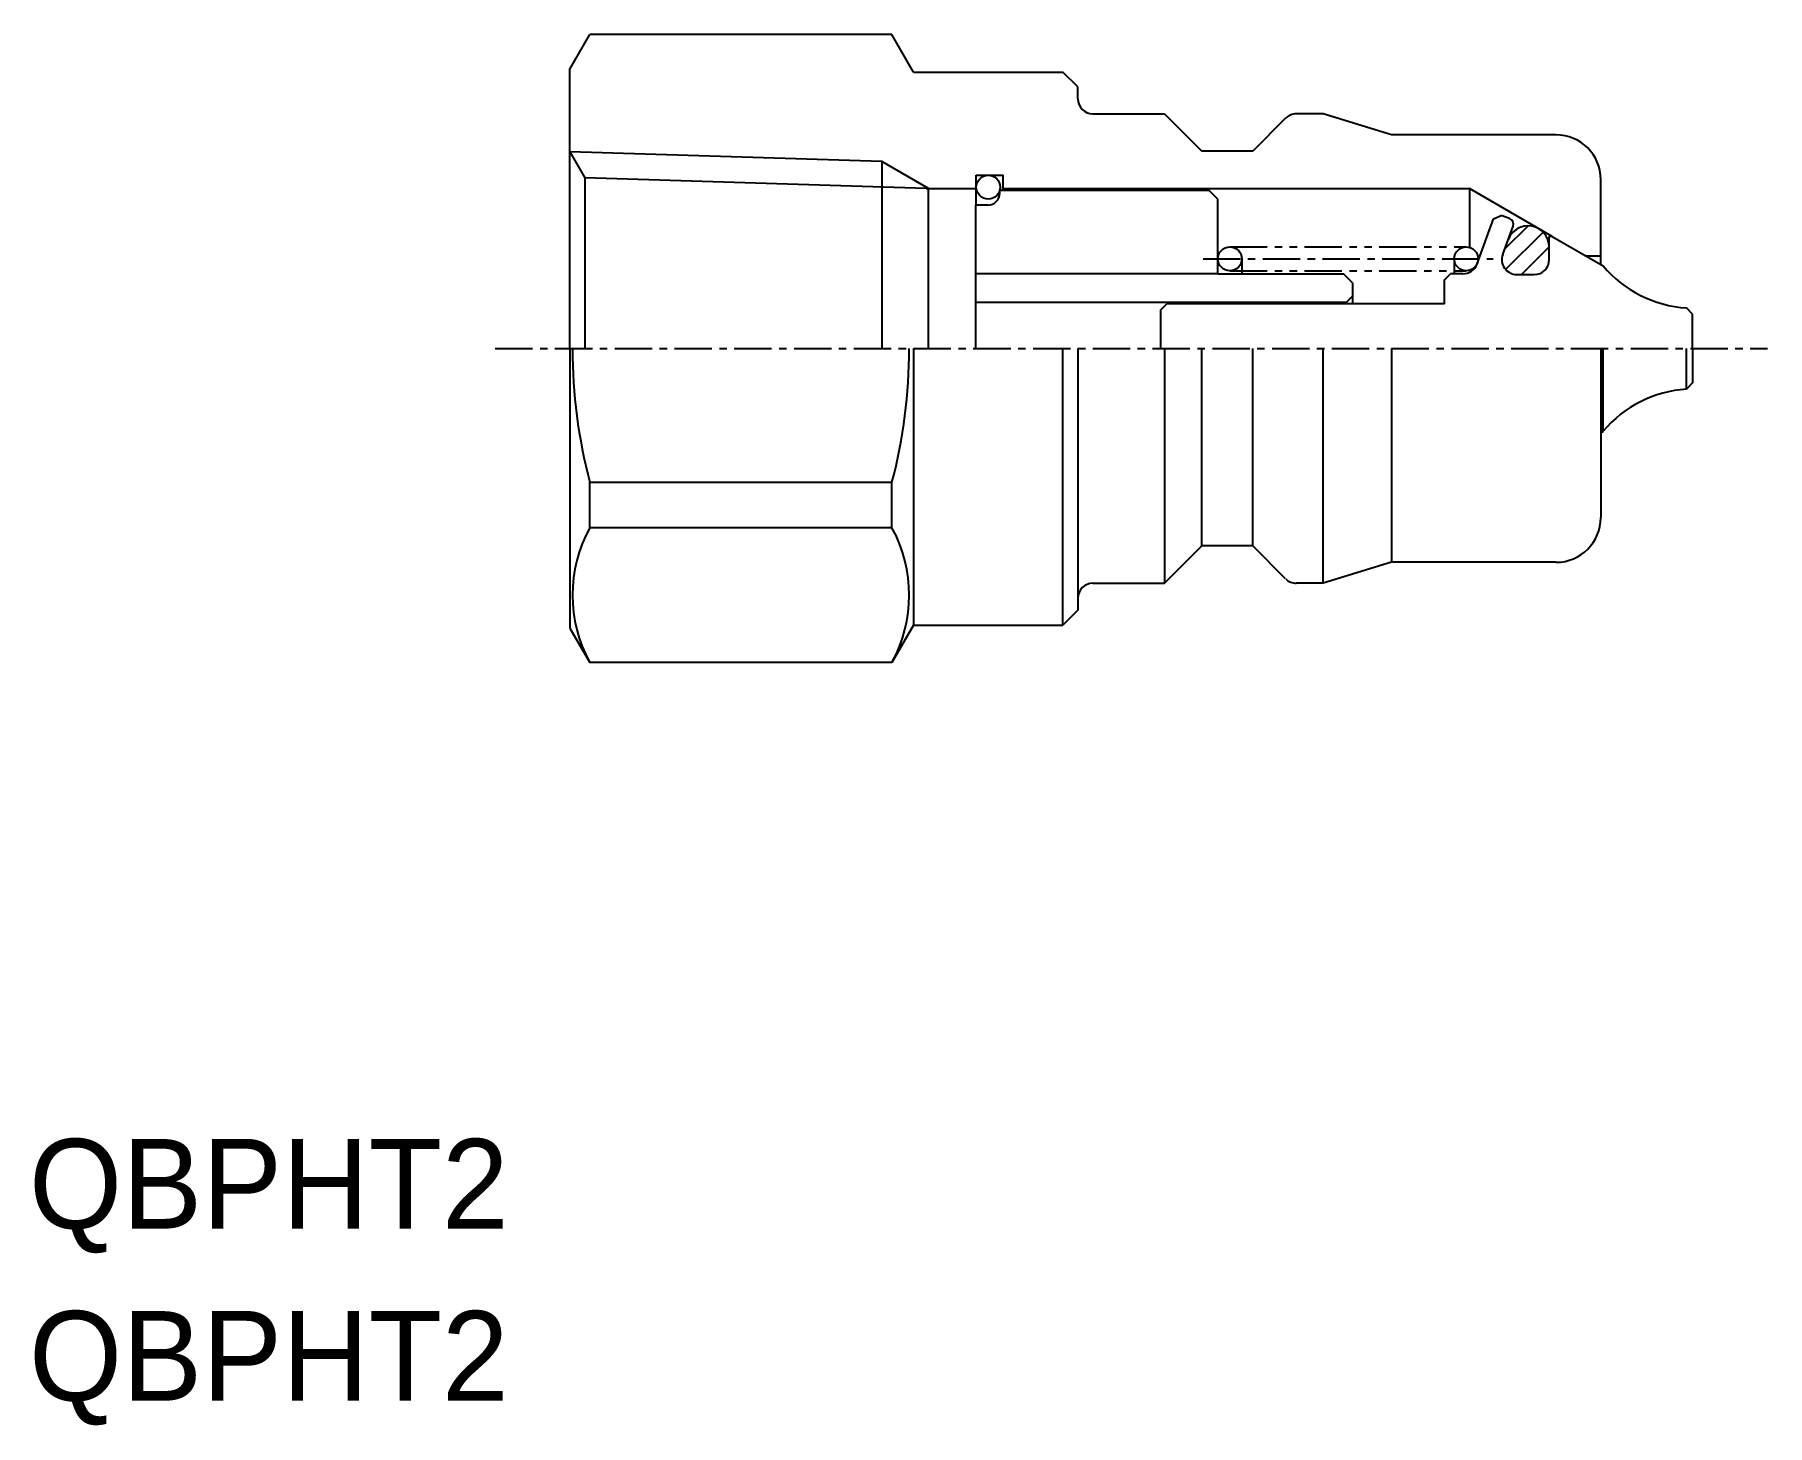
# Model space of a CAD drawing. Extents: x 100.3 to 158.3, y 154.3 to 200.8.
import ezdxf
from ezdxf.enums import TextEntityAlignment as Align

# ---------------------------------------------------------------- set-up
doc = ezdxf.new("R2010")
doc.units = 0
doc.linetypes.add('CENTER', pattern=[2, 1.25, -0.25, 0.25, -0.25])
doc.linetypes.add('PHANTOM', pattern=[2.5, 1.25, -0.25, 0.25, -0.25, 0.25, -0.25])
doc.layers.get('0').update_dxf_attribs({"linetype": 'CONTINUOUS'})
doc.layers.add('CENTER', color=1, linetype='CENTER')

msp = doc.modelspace()

# ---------------------------------------------------------------- linework, layer by layer
at = {"color": 7, "linetype": 'CONTINUOUS'}
for p, q in [((118.178, 199.638), (118.841, 200.788)), ((128.956, 200.788), (118.841, 200.788)), ((129.678, 199.538), (128.956, 200.788)), ((118.178, 190.288), (118.178, 199.638)), ((129.678, 199.538), (134.678, 199.538)), ((135.178, 199.038), (134.678, 199.538)), ((135.178, 198.638), (135.178, 199.038)), ((135.678, 198.138), (138.078, 198.138)), ((138.078, 198.138), (139.328, 196.888)), ((142.131, 197.991), (141.028, 196.888)), ((143.388, 198.138), (142.485, 198.138)), ((145.678, 197.438), (143.388, 198.138)), ((151.178, 197.438), (145.678, 197.438)), ((118.178, 196.867), (118.681, 195.995)), ((141.028, 196.888), (139.328, 196.888)), ((128.614, 196.541), (128.614, 190.288)), ((131.778, 195.088), (131.778, 196.088)), ((131.778, 196.088), (132.678, 196.088)), ((132.678, 195.588), (132.678, 196.088)), ((118.681, 195.995), (118.681, 190.288)), ((130.098, 195.638), (118.681, 195.995)), ((130.098, 195.638), (131.778, 195.638)), ((130.178, 190.288), (130.178, 195.638)), ((132.565, 195.588), (139.565, 195.588)), ((132.565, 195.488), (132.565, 195.588)), ((132.578, 195.688), (132.578, 195.588)), ((132.678, 195.638), (148.28, 195.638)), ((139.865, 195.288), (139.565, 195.588)), ((151.052, 194.038), (148.28, 195.638)), ((148.28, 195.638), (148.28, 193.673)), ((152.678, 193.099), (152.678, 195.938)), ((131.765, 190.288), (131.765, 195.088)), ((132.165, 195.088), (131.765, 195.088)), ((139.865, 192.788), (139.865, 195.288)), ((148.536, 193.117), (149.084, 194.623)), ((149.084, 194.623), (149.34, 194.743)), ((149.622, 194.64), (149.34, 194.743)), ((149.396, 193.434), (149.742, 194.384)), ((150.952, 193.263), (150.952, 194.038)), ((151.052, 194.038), (150.952, 194.038)), ((151.052, 194.038), (152.752, 193.056)), ((140.665, 193.288), (140.665, 192.788)), ((147.772, 193.288), (147.772, 192.788)), ((152.178, 193.388), (152.678, 193.388)), ((139.865, 192.788), (131.765, 192.788)), ((139.865, 192.788), (144.065, 192.788)), ((144.365, 192.488), (144.065, 192.788)), ((147.452, 192.588), (147.652, 192.788)), ((147.452, 191.788), (147.452, 192.588)), ((148.066, 192.788), (147.652, 192.788)), ((149.866, 192.763), (150.452, 192.763)), ((144.365, 192.038), (144.165, 191.838)), ((144.365, 192.488), (144.365, 191.788)), ((131.765, 191.838), (144.165, 191.838)), ((137.952, 191.588), (138.152, 191.788)), ((137.952, 190.288), (137.952, 191.588)), ((147.452, 191.788), (138.152, 191.788)), ((144.165, 191.838), (144.165, 191.788)), ((155.752, 191.438), (155.543, 191.646)), ((155.752, 190.288), (155.752, 191.438)), ((118.178, 190.288), (118.178, 180.938)), ((129.678, 190.288), (129.678, 181.038)), ((134.678, 181.038), (134.678, 190.288)), ((135.178, 190.288), (135.178, 181.538)), ((138.078, 190.288), (138.078, 182.438)), ((139.328, 183.688), (139.328, 190.288)), ((141.028, 183.688), (141.028, 190.288)), ((143.388, 182.438), (143.388, 190.288)), ((145.678, 190.288), (145.678, 183.138)), ((152.678, 190.288), (152.678, 184.638)), ((152.752, 187.519), (152.752, 190.288)), ((155.543, 188.929), (155.543, 190.288)), ((155.752, 190.288), (155.752, 189.138)), ((155.752, 189.138), (155.543, 188.929)), ((152.678, 187.476), (152.752, 187.519)), ((118.841, 185.816), (128.956, 185.816)), ((118.841, 184.297), (118.841, 185.816)), ((128.956, 184.297), (128.956, 185.816)), ((118.841, 184.297), (128.956, 184.297)), ((138.078, 182.438), (139.328, 183.688)), ((141.028, 183.688), (139.328, 183.688)), ((142.131, 182.584), (141.028, 183.688)), ((145.678, 183.138), (143.388, 182.438)), ((151.178, 183.138), (145.678, 183.138)), ((135.678, 182.438), (138.078, 182.438)), ((143.388, 182.438), (142.485, 182.438)), ((135.178, 181.538), (134.678, 181.038)), ((118.178, 180.938), (118.841, 179.788)), ((129.678, 181.038), (128.956, 179.788)), ((129.678, 181.038), (134.678, 181.038)), ((128.956, 179.788), (118.841, 179.788))]:
    msp.add_line(p, q, dxfattribs=at)
at = {"color": 3, "linetype": 'CONTINUOUS'}
for p, q in [((128.614, 196.541), (118.178, 196.867)), ((130.178, 195.638), (128.614, 196.541)), ((149.459, 193.608), (150.247, 194.395)), ((149.491, 192.932), (150.745, 194.186)), ((150.028, 192.763), (150.952, 193.686))]:
    msp.add_line(p, q, dxfattribs=at)
at = {"color": 3, "linetype": 'PHANTOM'}
for p, q in [((140.265, 193.688), (148.172, 193.688)), ((140.265, 192.888), (148.172, 192.888))]:
    msp.add_line(p, q, dxfattribs=at)
at = {"color": 7, "linetype": 'CONTINUOUS'}
for centre in [(132.178, 195.688), (140.265, 193.288), (148.172, 193.288)]:
    msp.add_circle(centre, 0.4, dxfattribs=at)
for centre, radius, start, end in [((135.678, 198.638), 0.5, 180, 270), ((142.485, 197.638), 0.5, 90, 135), ((151.178, 195.938), 1.5, 0, 90), ((132.165, 195.488), 0.4, 270, 0), ((150.242, 193.686), 0.709, 0, 160), ((149.554, 194.452), 0.2, 340, 70), ((148.066, 193.288), 0.5, 270, 340), ((149.866, 193.263), 0.5, 160, 270), ((150.452, 193.263), 0.5, 270, 0), ((155.808, 195.637), 4, 220.18642, 266.21375), ((135.873, 190.288), 17.609, 180, 194.71233), ((111.924, 190.288), 17.609, 345.28767, 0), ((155.808, 184.938), 4, 93.78625, 139.81358), ((151.178, 184.638), 1.5, 270, 0), ((122.954, 182.042), 4.69, 151.27081, 208.72919), ((124.843, 182.042), 4.69, 331.27081, 28.72919), ((135.678, 181.938), 0.5, 90, 180), ((142.485, 182.938), 0.5, 225, 270)]:
    msp.add_arc(centre, radius, start, end, dxfattribs=at)
at = {"layer": 'CENTER', "color": 1, "linetype": 'CENTER'}
for p, q in [((139.365, 193.288), (149.072, 193.288)), ((115.678, 190.288), (158.252, 190.288))]:
    msp.add_line(p, q, dxfattribs=at)

# ---------------------------------------------------------------- texts
at = {"color": 7, "linetype": 'CONTINUOUS'}
for p in [(100.074, 159.95), (100.074, 154.193)]:
    msp.add_text('QBPHT2', height=3, dxfattribs=at).set_placement(p, align=Align.BOTTOM_LEFT)

doc.saveas('drawing.dxf')
